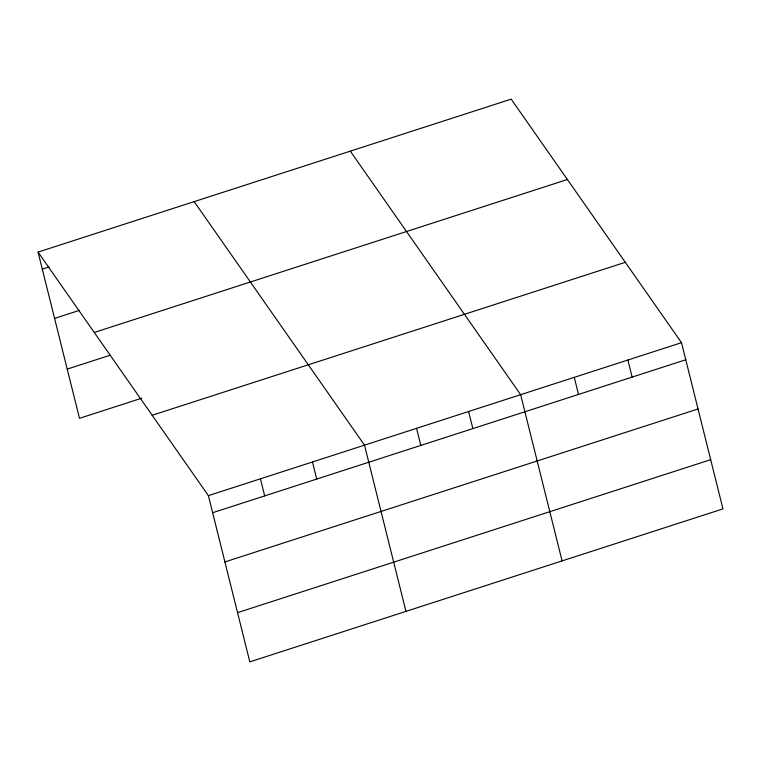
<?xml version="1.0" encoding="UTF-8"?>
<svg xmlns="http://www.w3.org/2000/svg" width="761" height="761" viewBox="0 0 761 761"><rect width="100%" height="100%" fill="white"/><g stroke="black" fill="none" stroke-linecap="round" stroke-linejoin="round"><path stroke-width="1.14" d="M38.05 252.1L511.183 99.139L681.504 342.678L722.95 508.9L249.817 661.861L208.381 495.639L38.05 252.1L79.496 418.322L141.717 398.203M42.312 269.185L49.094 266.987M54.583 318.402L79.467 310.355M94.259 332.471L567.392 179.51M67.225 369.104L110.212 355.206M152.171 415.268L625.295 262.317M208.381 495.639L681.504 342.678M212.633 512.724L685.766 359.763M224.904 561.932L698.037 408.971M237.546 612.643L710.679 459.682M350.317 151.154L520.648 394.683L562.084 560.905M194.179 201.627L364.509 445.166L405.955 611.378M627.882 360.01L632.144 377.095M574.27 377.351L578.522 394.436M468.595 411.511L472.857 428.595M416.552 428.338L420.814 445.423M312.467 461.984L316.728 479.069M260.424 478.812L264.685 495.896"/></g></svg>
